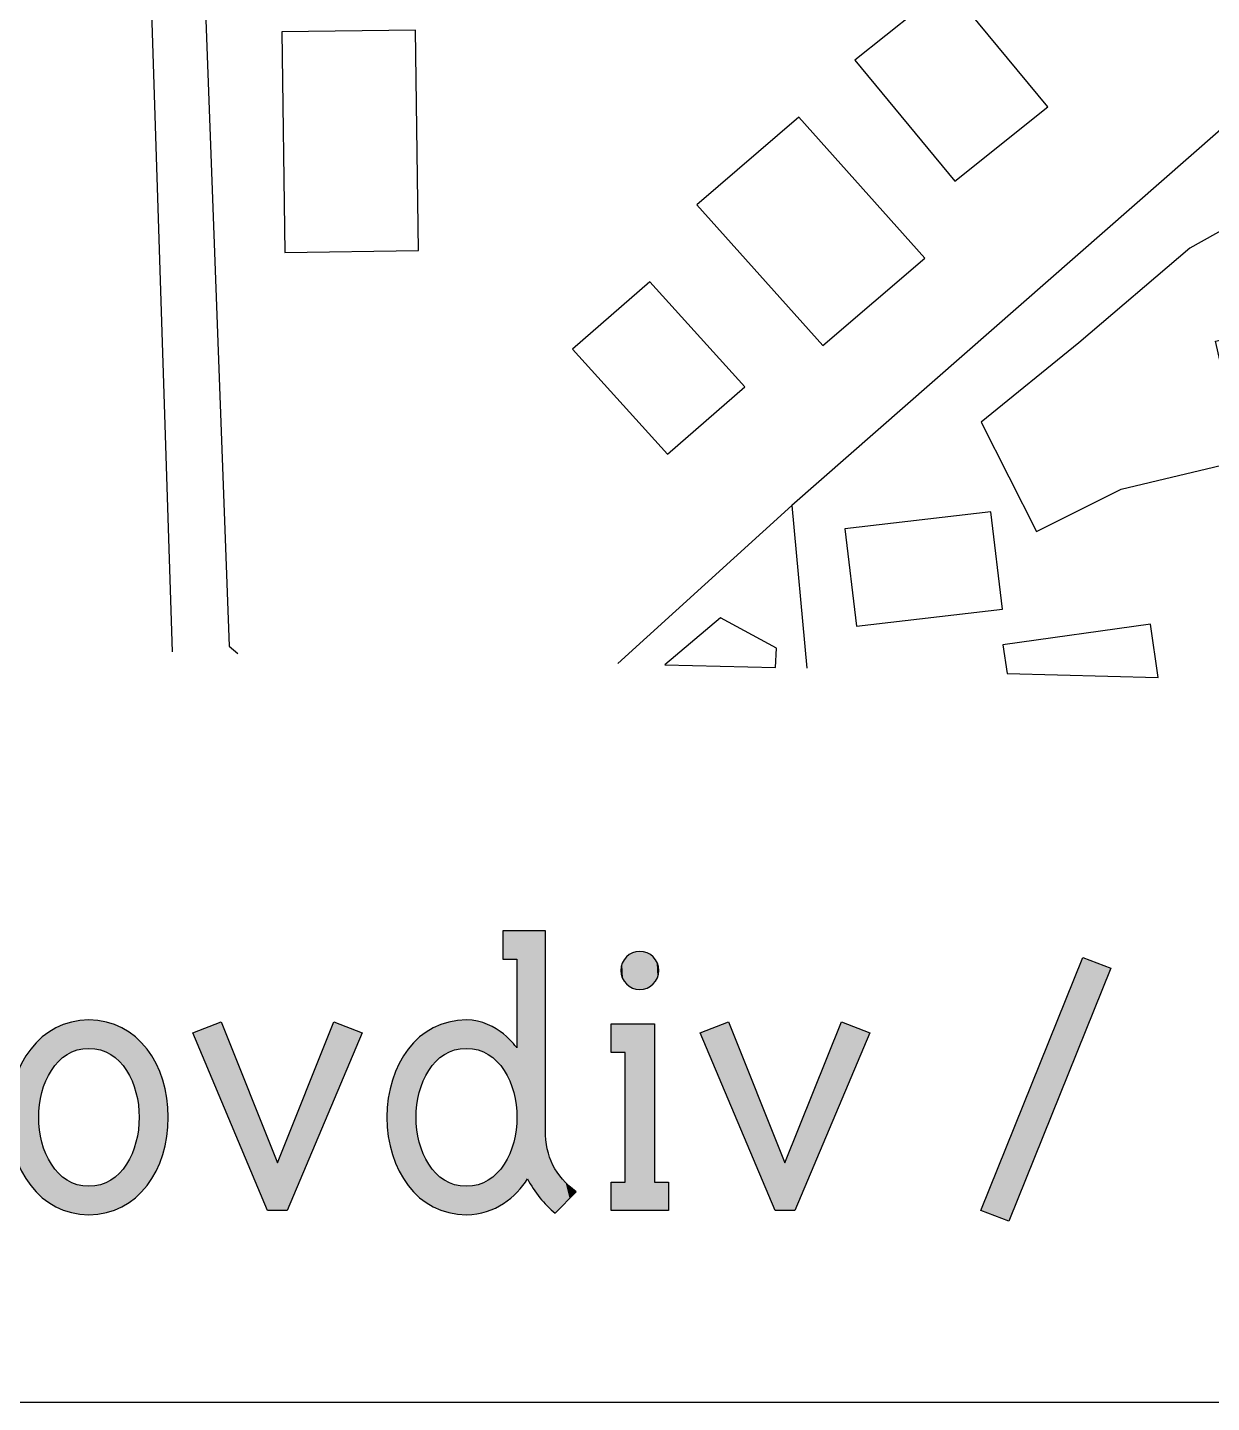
# Model space of a CAD drawing. Extents: x -255 to 680, y -360 to 140.
# Drawn here: x 352.7 to 441.6, y -359.9 to -256.6 of the extents above; entities that cross this region are included whole.
import ezdxf

# ---------------------------------------------------------------- set-up
doc = ezdxf.new("R2010")
doc.units = 0
doc.layers.add('CALQUE_1', color=7, linetype='CONTINUOUS')

# ---------------------------------------------------------------- blocks, each defined once
blk = doc.blocks.new('*U11')
at = {"layer": 'CALQUE_1', "color": 7}
for points in [[(355.62, -333.72), (355.34, -331.47), (355.62, -331.38)], [(355.95, -333.55), (355.62, -331.38), (355.95, -331.28)], [(355.62, -333.72), (355.62, -331.38), (355.95, -333.55)], [(355.95, -333.55), (355.95, -331.28), (355.99, -333.52)], [(355.99, -333.52), (355.95, -331.28), (355.99, -331.28)], [(356.38, -333.38), (355.99, -331.28), (356.38, -331.2)], [(355.99, -333.52), (355.99, -331.28), (356.38, -333.38)], [(356.59, -333.34), (356.38, -331.2), (356.59, -331.17)], [(356.38, -333.38), (356.38, -331.2), (356.59, -333.34)], [(356.81, -333.29), (356.59, -331.17), (356.81, -331.16)], [(356.59, -333.34), (356.59, -331.17), (356.81, -333.29)], [(357.26, -333.26), (356.81, -331.16), (357.26, -331.13)], [(356.81, -333.29), (356.81, -331.16), (357.26, -333.26)], [(357.26, -333.26), (357.26, -331.13), (357.72, -333.29)], [(357.72, -333.29), (357.26, -331.13), (357.72, -331.16)], [(357.72, -333.29), (357.72, -331.16), (357.94, -333.34)], [(357.94, -333.34), (357.72, -331.16), (357.94, -331.17)], [(357.94, -333.34), (357.94, -331.17), (358.14, -333.38)], [(358.14, -333.38), (357.94, -331.17), (358.14, -331.2)], [(358.14, -333.38), (358.14, -331.2), (358.54, -333.52)], [(358.54, -333.52), (358.14, -331.2), (358.54, -331.28)], [(358.54, -333.52), (358.54, -331.28), (358.58, -333.55)], [(358.58, -333.55), (358.54, -331.28), (358.58, -331.28)], [(358.58, -333.55), (358.58, -331.28), (358.91, -333.72)], [(358.91, -333.72), (358.58, -331.28), (358.91, -331.38)], [(358.91, -333.72), (358.91, -331.38), (359.18, -333.91)], [(359.18, -333.91), (358.91, -331.38), (359.18, -331.47)], [(353.73, -336.58), (353.55, -332.6), (353.73, -332.43)], [(353.76, -336.49), (353.73, -332.43), (353.76, -332.41)], [(353.73, -336.58), (353.73, -332.43), (353.76, -336.49)], [(354.02, -335.7), (353.76, -332.41), (354.02, -332.2)], [(353.76, -336.49), (353.76, -332.41), (354.02, -335.7)], [(354.25, -335.28), (354.02, -332.2), (354.25, -332.03)], [(354.02, -335.7), (354.02, -332.2), (354.25, -335.28)], [(354.44, -334.91), (354.25, -332.03), (354.44, -331.92)], [(354.25, -335.28), (354.25, -332.03), (354.44, -334.91)], [(354.69, -334.56), (354.44, -331.92), (354.69, -331.77)], [(354.44, -334.91), (354.44, -331.92), (354.69, -334.56)], [(354.78, -334.46), (354.69, -331.77), (354.78, -331.72)], [(354.69, -334.56), (354.69, -331.77), (354.78, -334.46)], [(354.97, -334.24), (354.78, -331.72), (354.97, -331.63)], [(354.78, -334.46), (354.78, -331.72), (354.97, -334.24)], [(355.28, -333.96), (354.97, -331.63), (355.28, -331.5)], [(354.97, -334.24), (354.97, -331.63), (355.28, -333.96)], [(355.34, -333.91), (355.28, -331.5), (355.34, -331.47)], [(355.28, -333.96), (355.28, -331.5), (355.34, -333.91)], [(355.34, -333.91), (355.34, -331.47), (355.62, -333.72)], [(359.18, -333.91), (359.18, -331.47), (359.25, -333.96)], [(359.25, -333.96), (359.18, -331.47), (359.25, -331.5)], [(359.25, -333.96), (359.25, -331.5), (359.56, -334.24)], [(359.56, -334.24), (359.25, -331.5), (359.56, -331.63)], [(359.56, -334.24), (359.56, -331.63), (359.75, -334.46)], [(359.75, -334.46), (359.56, -331.63), (359.75, -331.72)], [(359.75, -334.46), (359.75, -331.72), (359.84, -334.56)], [(359.84, -334.56), (359.75, -331.72), (359.84, -331.77)], [(359.84, -334.56), (359.84, -331.77), (360.09, -334.91)], [(360.09, -334.91), (359.84, -331.77), (360.09, -331.92)], [(360.09, -334.91), (360.09, -331.92), (360.28, -335.28)], [(360.28, -335.28), (360.09, -331.92), (360.28, -332.03)], [(360.28, -335.28), (360.28, -332.03), (360.5, -335.7)], [(360.5, -335.7), (360.28, -332.03), (360.5, -332.2)], [(360.5, -335.7), (360.5, -332.2), (360.77, -336.49)], [(360.77, -336.49), (360.5, -332.2), (360.77, -332.41)], [(360.77, -336.49), (360.77, -332.41), (360.8, -336.58)], [(360.8, -336.58), (360.77, -332.41), (360.8, -332.43)], [(360.8, -336.58), (360.8, -332.43), (360.98, -337.5)], [(360.98, -337.5), (360.8, -332.43), (360.98, -332.6)], [(352.9, -343.57), (352.53, -333.83), (352.9, -333.31)], [(353.3, -344.04), (352.9, -333.31), (353.3, -332.83)], [(352.9, -343.57), (352.9, -333.31), (353.3, -344.04)], [(353.49, -344.22), (353.3, -332.83), (353.49, -332.66)], [(353.3, -344.04), (353.3, -332.83), (353.49, -344.22)], [(353.55, -337.5), (353.49, -332.66), (353.55, -332.6)], [(353.49, -338.44), (353.49, -332.66), (353.55, -337.5)], [(353.55, -337.5), (353.55, -332.6), (353.73, -336.58)], [(360.98, -337.5), (360.98, -332.6), (361.04, -338.44)], [(361.04, -338.44), (360.98, -332.6), (361.04, -332.66)], [(361.04, -344.22), (361.04, -332.66), (361.22, -344.04)], [(361.22, -344.04), (361.04, -332.66), (361.22, -332.83)], [(361.22, -344.04), (361.22, -332.83), (361.63, -343.57)], [(361.63, -343.57), (361.22, -332.83), (361.63, -333.31)], [(361.63, -343.57), (361.63, -333.31), (362, -343.04)], [(362, -343.04), (361.63, -333.31), (362, -333.83)], [(352.21, -342.48), (351.71, -335.64), (352.21, -334.4)], [(352.53, -343.04), (352.21, -334.4), (352.53, -333.83)], [(352.21, -342.48), (352.21, -334.4), (352.53, -343.04)], [(352.53, -343.04), (352.53, -333.83), (352.9, -343.57)], [(362, -343.04), (362, -333.83), (362.32, -342.48)], [(362.32, -342.48), (362, -333.83), (362.32, -334.4)], [(362.32, -342.48), (362.32, -334.4), (362.82, -341.24)], [(362.82, -341.24), (362.32, -334.4), (362.82, -335.64)], [(351.71, -341.24), (351.4, -337), (351.71, -335.64)], [(351.71, -341.24), (351.71, -335.64), (352.21, -342.48)], [(362.82, -341.24), (362.82, -335.64), (363.13, -339.88)], [(363.13, -339.88), (362.82, -335.64), (363.13, -337)], [(351.4, -339.88), (351.29, -338.44), (351.4, -337)], [(351.4, -339.88), (351.4, -337), (351.71, -341.24)], [(363.13, -339.88), (363.13, -337), (363.23, -338.44)], [(353.49, -344.22), (353.49, -338.44), (353.55, -344.27)], [(353.55, -344.27), (353.49, -338.44), (353.55, -339.38)], [(361.04, -344.22), (360.98, -339.38), (361.04, -338.44)], [(353.55, -344.27), (353.55, -339.38), (353.73, -344.44)], [(353.73, -344.44), (353.55, -339.38), (353.73, -340.3)], [(360.98, -344.27), (360.8, -340.3), (360.98, -339.38)], [(360.98, -344.27), (360.98, -339.38), (361.04, -344.22)], [(353.73, -344.44), (353.73, -340.3), (353.76, -344.47)], [(353.76, -344.47), (353.73, -340.3), (353.76, -340.39)], [(353.76, -344.47), (353.76, -340.39), (354.02, -344.68)], [(354.02, -344.68), (353.76, -340.39), (354.02, -341.17)], [(360.77, -344.47), (360.5, -341.17), (360.77, -340.39)], [(360.8, -344.44), (360.77, -340.39), (360.8, -340.3)], [(360.77, -344.47), (360.77, -340.39), (360.8, -344.44)], [(360.8, -344.44), (360.8, -340.3), (360.98, -344.27)], [(354.02, -344.68), (354.02, -341.17), (354.25, -344.84)], [(354.25, -344.84), (354.02, -341.17), (354.25, -341.6)], [(354.25, -344.84), (354.25, -341.6), (354.44, -344.96)], [(354.44, -344.96), (354.25, -341.6), (354.44, -341.96)], [(360.28, -344.84), (360.09, -341.96), (360.28, -341.6)], [(360.5, -344.68), (360.28, -341.6), (360.5, -341.17)], [(360.28, -344.84), (360.28, -341.6), (360.5, -344.68)], [(360.5, -344.68), (360.5, -341.17), (360.77, -344.47)], [(354.44, -344.96), (354.44, -341.96), (354.69, -345.11)], [(354.69, -345.11), (354.44, -341.96), (354.69, -342.32)], [(354.69, -345.11), (354.69, -342.32), (354.78, -345.16)], [(354.78, -345.16), (354.69, -342.32), (354.78, -342.41)], [(354.78, -345.16), (354.78, -342.41), (354.97, -345.25)], [(354.97, -345.25), (354.78, -342.41), (354.97, -342.64)], [(354.97, -345.25), (354.97, -342.64), (355.28, -345.38)], [(355.28, -345.38), (354.97, -342.64), (355.28, -342.92)], [(359.56, -345.25), (359.25, -342.92), (359.56, -342.64)], [(359.75, -345.16), (359.56, -342.64), (359.75, -342.41)], [(359.56, -345.25), (359.56, -342.64), (359.75, -345.16)], [(359.84, -345.11), (359.75, -342.41), (359.84, -342.32)], [(359.75, -345.16), (359.75, -342.41), (359.84, -345.11)], [(360.09, -344.96), (359.84, -342.32), (360.09, -341.96)], [(359.84, -345.11), (359.84, -342.32), (360.09, -344.96)], [(360.09, -344.96), (360.09, -341.96), (360.28, -344.84)], [(355.28, -345.38), (355.28, -342.92), (355.34, -345.41)], [(355.34, -345.41), (355.28, -342.92), (355.34, -342.96)], [(355.34, -345.41), (355.34, -342.96), (355.62, -345.49)], [(355.62, -345.49), (355.34, -342.96), (355.62, -343.16)], [(355.62, -345.49), (355.62, -343.16), (355.95, -345.6)], [(355.95, -345.6), (355.62, -343.16), (355.95, -343.33)], [(355.95, -345.6), (355.95, -343.33), (355.99, -345.6)], [(355.99, -345.6), (355.95, -343.33), (355.99, -343.35)], [(355.99, -345.6), (355.99, -343.35), (356.38, -345.67)], [(356.38, -345.67), (355.99, -343.35), (356.38, -343.5)], [(356.38, -345.67), (356.38, -343.5), (356.59, -345.71)], [(356.59, -345.71), (356.38, -343.5), (356.59, -343.54)], [(356.59, -345.71), (356.59, -343.54), (356.81, -345.72)], [(356.81, -345.72), (356.59, -343.54), (356.81, -343.59)], [(356.81, -345.72), (356.81, -343.59), (357.26, -345.75)], [(357.26, -345.75), (356.81, -343.59), (357.26, -343.62)], [(357.72, -345.72), (357.26, -343.62), (357.72, -343.59)], [(357.26, -345.75), (357.26, -343.62), (357.72, -345.72)], [(357.94, -345.71), (357.72, -343.59), (357.94, -343.54)], [(357.72, -345.72), (357.72, -343.59), (357.94, -345.71)], [(358.14, -345.67), (357.94, -343.54), (358.14, -343.5)], [(357.94, -345.71), (357.94, -343.54), (358.14, -345.67)], [(358.54, -345.6), (358.14, -343.5), (358.54, -343.35)], [(358.14, -345.67), (358.14, -343.5), (358.54, -345.6)], [(358.58, -345.6), (358.54, -343.35), (358.58, -343.33)], [(358.54, -345.6), (358.54, -343.35), (358.58, -345.6)], [(358.91, -345.49), (358.58, -343.33), (358.91, -343.16)], [(358.58, -345.6), (358.58, -343.33), (358.91, -345.49)], [(359.18, -345.41), (358.91, -343.16), (359.18, -342.96)], [(358.91, -345.49), (358.91, -343.16), (359.18, -345.41)], [(359.25, -345.38), (359.18, -342.96), (359.25, -342.92)], [(359.18, -345.41), (359.18, -342.96), (359.25, -345.38)], [(359.25, -345.38), (359.25, -342.92), (359.56, -345.25)]]:
    blk.add_solid(points, dxfattribs=at)
blk = doc.blocks.new('*U12')
at = {"layer": 'CALQUE_1', "color": 7}
for points in [[(367.19, -337.15), (365.06, -332.1), (367.19, -331.28)], [(367.19, -337.15), (367.19, -331.28), (370.69, -345.44)], [(370.69, -345.44), (367.19, -331.28), (370.69, -340.02)], [(375.66, -337.15), (372.16, -340.03), (375.66, -331.28)], [(375.66, -337.15), (375.66, -331.28), (377.79, -332.1)], [(372.16, -345.44), (372.16, -340.03), (375.66, -337.15)], [(370.69, -345.44), (370.69, -340.02), (371.43, -345.44)], [(371.43, -345.44), (370.69, -340.02), (371.43, -341.85)], [(372.16, -345.44), (371.43, -341.85), (372.16, -340.03)], [(371.43, -345.44), (371.43, -341.85), (372.16, -345.44)]]:
    blk.add_solid(points, dxfattribs=at)
blk = doc.blocks.new('*U13')
at = {"layer": 'CALQUE_1', "color": 7}
for points in [[(388.36, -326.54), (388.36, -324.43), (388.4, -326.56)], [(388.4, -326.56), (388.36, -324.43), (388.4, -324.43)], [(388.4, -326.56), (388.4, -324.43), (388.44, -326.56)], [(388.44, -326.56), (388.4, -324.43), (388.44, -324.43)], [(388.44, -326.56), (388.44, -324.43), (388.46, -326.56)], [(388.46, -326.56), (388.44, -324.43), (388.46, -324.43)], [(388.46, -326.56), (388.46, -324.43), (388.65, -326.56)], [(388.65, -326.56), (388.46, -324.43), (388.65, -324.43)], [(388.65, -326.56), (388.65, -324.43), (388.69, -326.56)], [(388.69, -326.56), (388.65, -324.43), (388.69, -324.43)], [(388.69, -326.56), (388.69, -324.43), (388.85, -326.56)], [(388.85, -326.56), (388.69, -324.43), (388.85, -324.43)], [(388.85, -326.56), (388.85, -324.43), (388.88, -326.56)], [(388.88, -326.56), (388.85, -324.43), (388.88, -324.43)], [(388.88, -326.56), (388.88, -324.43), (388.89, -326.56)], [(388.89, -326.56), (388.88, -324.43), (388.89, -324.43)], [(388.89, -326.56), (388.89, -324.43), (389.18, -326.56)], [(389.18, -326.56), (388.89, -324.43), (389.18, -324.43)], [(389.18, -326.56), (389.18, -324.43), (389.28, -326.56)], [(389.28, -326.56), (389.18, -324.43), (389.28, -324.43)], [(389.28, -326.56), (389.28, -324.43), (389.36, -326.56)], [(389.36, -326.56), (389.28, -324.43), (389.36, -324.43)], [(389.36, -326.56), (389.36, -324.43), (389.37, -326.56)], [(389.37, -326.56), (389.36, -324.43), (389.37, -324.43)], [(389.37, -326.56), (389.37, -324.43), (389.38, -326.56)], [(389.38, -326.56), (389.37, -324.43), (389.38, -324.43)], [(389.38, -326.56), (389.38, -324.43), (389.39, -326.56)], [(389.39, -326.56), (389.38, -324.43), (389.39, -324.43)], [(389.39, -326.56), (389.39, -324.43), (389.42, -326.56)], [(389.42, -326.56), (389.39, -324.43), (389.42, -324.43)], [(389.42, -326.56), (389.42, -324.43), (389.42, -326.64)], [(389.42, -326.64), (389.42, -324.43), (389.42, -324.43)], [(389.42, -344.07), (389.42, -324.43), (389.44, -344.05)], [(389.44, -344.05), (389.42, -324.43), (389.44, -324.43)], [(389.44, -344.05), (389.44, -324.43), (390.05, -343.32)], [(390.05, -343.32), (389.44, -324.43), (390.05, -324.43)], [(390.05, -343.32), (390.05, -324.43), (390.18, -343.13)], [(390.18, -343.13), (390.05, -324.43), (390.18, -324.43)], [(390.18, -343.13), (390.18, -324.43), (390.23, -343.09)], [(390.23, -343.09), (390.18, -324.43), (390.23, -324.43)], [(390.23, -343.09), (390.23, -324.43), (390.26, -343.14)], [(390.26, -343.14), (390.23, -324.43), (390.26, -324.43)], [(390.26, -343.14), (390.26, -324.43), (390.27, -343.16)], [(390.27, -343.16), (390.26, -324.43), (390.27, -324.43)], [(390.27, -343.16), (390.27, -324.43), (390.42, -343.43)], [(390.42, -343.43), (390.27, -324.43), (390.42, -324.43)], [(390.42, -343.43), (390.42, -324.43), (391.06, -344.36)], [(391.06, -344.36), (390.42, -324.43), (391.06, -324.43)], [(391.06, -344.36), (391.06, -324.43), (391.14, -344.47)], [(391.14, -344.47), (391.06, -324.43), (391.14, -324.43)], [(391.14, -344.47), (391.14, -324.43), (391.35, -344.7)], [(391.35, -344.7), (391.14, -324.43), (391.35, -324.43)], [(391.35, -344.7), (391.35, -324.43), (391.52, -344.88)], [(391.52, -344.88), (391.35, -324.43), (391.52, -324.43)], [(391.52, -344.88), (391.52, -324.43), (391.56, -344.92)], [(391.56, -344.92), (391.52, -324.43), (391.56, -324.47)], [(383.97, -333.72), (383.7, -331.49), (383.97, -331.39)], [(384.3, -333.55), (383.97, -331.39), (384.3, -331.28)], [(383.97, -333.72), (383.97, -331.39), (384.3, -333.55)], [(384.3, -333.55), (384.3, -331.28), (384.34, -333.52)], [(384.34, -333.52), (384.3, -331.28), (384.34, -331.28)], [(384.62, -333.42), (384.34, -331.28), (384.62, -331.24)], [(384.34, -333.52), (384.34, -331.28), (384.62, -333.42)], [(384.74, -333.38), (384.62, -331.24), (384.74, -331.22)], [(384.62, -333.42), (384.62, -331.24), (384.74, -333.38)], [(385.16, -333.29), (384.74, -331.22), (385.16, -331.16)], [(384.74, -333.38), (384.74, -331.22), (385.16, -333.29)], [(385.28, -333.28), (385.16, -331.16), (385.28, -331.14)], [(385.16, -333.29), (385.16, -331.16), (385.28, -333.28)], [(385.62, -333.26), (385.28, -331.14), (385.62, -331.13)], [(385.28, -333.28), (385.28, -331.14), (385.62, -333.26)], [(385.62, -333.26), (385.62, -331.13), (385.73, -333.27)], [(385.73, -333.27), (385.62, -331.13), (385.73, -331.13)], [(385.73, -333.27), (385.73, -331.13), (386.05, -333.29)], [(386.05, -333.29), (385.73, -331.13), (386.05, -331.15)], [(386.05, -333.29), (386.05, -331.15), (386.07, -333.29)], [(386.07, -333.29), (386.05, -331.15), (386.07, -331.16)], [(386.07, -333.29), (386.07, -331.16), (386.5, -333.38)], [(386.5, -333.38), (386.07, -331.16), (386.5, -331.24)], [(386.5, -333.38), (386.5, -331.24), (386.66, -333.44)], [(386.66, -333.44), (386.5, -331.24), (386.66, -331.27)], [(386.66, -333.44), (386.66, -331.27), (386.77, -333.48)], [(386.77, -333.48), (386.66, -331.27), (386.77, -331.31)], [(386.77, -333.48), (386.77, -331.31), (386.9, -333.52)], [(386.9, -333.52), (386.77, -331.31), (386.9, -331.35)], [(386.9, -333.52), (386.9, -331.35), (387.21, -333.69)], [(387.21, -333.69), (386.9, -331.35), (387.21, -331.46)], [(382.08, -336.58), (381.9, -332.6), (382.08, -332.45)], [(382.11, -336.49), (382.08, -332.45), (382.11, -332.43)], [(382.08, -336.58), (382.08, -332.45), (382.11, -336.49)], [(382.38, -335.7), (382.11, -332.43), (382.38, -332.21)], [(382.11, -336.49), (382.11, -332.43), (382.38, -335.7)], [(382.6, -335.28), (382.38, -332.21), (382.6, -332.03)], [(382.38, -335.7), (382.38, -332.21), (382.6, -335.28)], [(382.79, -334.91), (382.6, -332.03), (382.79, -331.93)], [(382.6, -335.28), (382.6, -332.03), (382.79, -334.91)], [(382.86, -334.82), (382.79, -331.93), (382.86, -331.89)], [(382.79, -334.91), (382.79, -331.93), (382.86, -334.82)], [(383.04, -334.56), (382.86, -331.89), (383.04, -331.79)], [(382.86, -334.82), (382.86, -331.89), (383.04, -334.56)], [(383.33, -334.24), (383.04, -331.79), (383.33, -331.63)], [(383.04, -334.56), (383.04, -331.79), (383.33, -334.24)], [(383.41, -334.16), (383.33, -331.63), (383.41, -331.58)], [(383.33, -334.24), (383.33, -331.63), (383.41, -334.16)], [(383.63, -333.96), (383.41, -331.58), (383.63, -331.51)], [(383.41, -334.16), (383.41, -331.58), (383.63, -333.96)], [(383.7, -333.91), (383.63, -331.51), (383.7, -331.49)], [(383.63, -333.96), (383.63, -331.51), (383.7, -333.91)], [(383.7, -333.91), (383.7, -331.49), (383.97, -333.72)], [(387.21, -333.69), (387.21, -331.46), (387.27, -333.72)], [(387.27, -333.72), (387.21, -331.46), (387.27, -331.49)], [(387.27, -333.72), (387.27, -331.49), (387.61, -333.96)], [(387.61, -333.96), (387.27, -331.49), (387.61, -331.68)], [(387.61, -333.96), (387.61, -331.68), (387.8, -334.13)], [(387.8, -334.13), (387.61, -331.68), (387.8, -331.78)], [(387.8, -334.13), (387.8, -331.78), (387.92, -334.24)], [(387.92, -334.24), (387.8, -331.78), (387.92, -331.85)], [(387.92, -334.24), (387.92, -331.85), (388.15, -334.5)], [(388.15, -334.5), (387.92, -331.85), (388.15, -331.98)], [(388.15, -334.5), (388.15, -331.98), (388.2, -334.56)], [(388.2, -334.56), (388.15, -331.98), (388.2, -332.03)], [(388.2, -334.56), (388.2, -332.03), (388.36, -334.78)], [(388.36, -334.78), (388.2, -332.03), (388.36, -332.16)], [(388.36, -334.78), (388.36, -332.16), (388.4, -334.84)], [(388.4, -334.84), (388.36, -332.16), (388.4, -332.2)], [(388.4, -334.84), (388.4, -332.2), (388.44, -334.89)], [(388.44, -334.89), (388.4, -332.2), (388.44, -332.22)], [(388.44, -334.89), (388.44, -332.22), (388.46, -334.91)], [(388.46, -334.91), (388.44, -332.22), (388.46, -332.24)], [(388.46, -334.91), (388.46, -332.24), (388.65, -335.28)], [(388.65, -335.28), (388.46, -332.24), (388.65, -332.4)], [(388.65, -335.28), (388.65, -332.4), (388.69, -335.35)], [(388.69, -335.35), (388.65, -332.4), (388.69, -332.43)], [(388.69, -335.35), (388.69, -332.43), (388.85, -335.64)], [(388.85, -335.64), (388.69, -332.43), (388.85, -332.57)], [(381.25, -343.54), (380.89, -333.86), (381.25, -333.31)], [(381.45, -343.81), (381.25, -333.31), (381.45, -333.09)], [(381.25, -343.54), (381.25, -333.31), (381.45, -343.81)], [(381.84, -344.2), (381.45, -333.09), (381.84, -332.66)], [(381.45, -343.81), (381.45, -333.09), (381.84, -344.2)], [(381.88, -337.84), (381.84, -332.66), (381.88, -332.61)], [(381.84, -338.44), (381.84, -332.66), (381.88, -337.84)], [(381.9, -337.5), (381.88, -332.61), (381.9, -332.6)], [(381.88, -337.84), (381.88, -332.61), (381.9, -337.5)], [(381.9, -337.5), (381.9, -332.6), (382.08, -336.58)], [(388.85, -335.64), (388.85, -332.57), (388.88, -335.7)], [(388.88, -335.7), (388.85, -332.57), (388.88, -332.6)], [(388.88, -335.7), (388.88, -332.6), (388.89, -335.74)], [(388.89, -335.74), (388.88, -332.6), (388.89, -332.62)], [(388.89, -335.74), (388.89, -332.62), (389.18, -336.58)], [(389.18, -336.58), (388.89, -332.62), (389.18, -332.93)], [(389.18, -336.58), (389.18, -332.93), (389.28, -337.06)], [(389.28, -337.06), (389.18, -332.93), (389.28, -333.04)], [(389.28, -337.06), (389.28, -333.04), (389.36, -337.5)], [(389.36, -337.5), (389.28, -333.04), (389.36, -333.15)], [(389.36, -337.5), (389.36, -333.15), (389.37, -337.61)], [(389.37, -337.61), (389.36, -333.15), (389.37, -333.16)], [(389.37, -337.61), (389.37, -333.16), (389.38, -337.73)], [(389.38, -337.73), (389.37, -333.16), (389.38, -333.17)], [(389.38, -337.73), (389.38, -333.17), (389.39, -337.87)], [(389.39, -337.87), (389.38, -333.17), (389.39, -333.18)], [(389.39, -337.87), (389.39, -333.18), (389.42, -338.39)], [(389.42, -338.39), (389.39, -333.18), (389.42, -333.23)], [(389.42, -338.39), (389.42, -333.23), (389.42, -338.44)], [(389.42, -338.44), (389.42, -333.23), (389.42, -333.23)], [(380.72, -342.73), (380.42, -334.73), (380.72, -334.11)], [(380.89, -343.04), (380.72, -334.11), (380.89, -333.86)], [(380.72, -342.73), (380.72, -334.11), (380.89, -343.04)], [(380.89, -343.04), (380.89, -333.86), (381.25, -343.54)], [(380.29, -341.84), (380.06, -335.68), (380.29, -335)], [(380.42, -342.18), (380.29, -335), (380.42, -334.73)], [(380.29, -341.84), (380.29, -335), (380.42, -342.18)], [(380.42, -342.18), (380.42, -334.73), (380.72, -342.73)], [(379.97, -340.85), (379.81, -336.71), (379.97, -335.97)], [(380.06, -341.24), (379.97, -335.97), (380.06, -335.68)], [(379.97, -340.85), (379.97, -335.97), (380.06, -341.24)], [(380.06, -341.24), (380.06, -335.68), (380.29, -341.84)], [(379.75, -339.78), (379.67, -337.86), (379.75, -337)], [(379.81, -340.23), (379.75, -337), (379.81, -336.71)], [(379.75, -339.78), (379.75, -337), (379.81, -340.23)], [(379.81, -340.23), (379.81, -336.71), (379.97, -340.85)], [(379.67, -339.17), (379.65, -338.07), (379.67, -337.86)], [(379.67, -339.17), (379.67, -337.86), (379.75, -339.78)], [(381.84, -344.2), (381.84, -338.44), (381.88, -344.24)], [(381.88, -344.24), (381.84, -338.44), (381.88, -339.04)], [(389.42, -344.07), (389.39, -339.01), (389.42, -338.49)], [(389.42, -344.07), (389.42, -338.49), (389.42, -338.44)], [(389.42, -344.07), (389.42, -338.49), (389.42, -344.07)], [(381.88, -344.24), (381.88, -339.04), (381.9, -344.26)], [(381.9, -344.26), (381.88, -339.04), (381.9, -339.38)], [(381.9, -344.26), (381.9, -339.38), (382.08, -344.44)], [(382.08, -344.44), (381.9, -339.38), (382.08, -340.3)], [(389.36, -344.12), (389.28, -339.82), (389.36, -339.38)], [(389.37, -344.12), (389.36, -339.38), (389.37, -339.27)], [(389.36, -344.12), (389.36, -339.38), (389.37, -344.12)], [(389.38, -344.11), (389.37, -339.27), (389.38, -339.14)], [(389.37, -344.12), (389.37, -339.27), (389.38, -344.11)], [(389.39, -344.1), (389.38, -339.14), (389.39, -339.01)], [(389.38, -344.11), (389.38, -339.14), (389.39, -344.1)], [(389.39, -344.1), (389.39, -339.01), (389.42, -344.07)], [(391.56, -344.92), (391.56, -339.41), (391.56, -344.92)], [(391.56, -344.92), (391.56, -339.41), (391.56, -339.51)], [(391.56, -344.92), (391.56, -339.51), (391.57, -344.93)], [(391.57, -344.93), (391.56, -339.51), (391.57, -339.78)], [(382.08, -344.44), (382.08, -340.3), (382.11, -344.47)], [(382.11, -344.47), (382.08, -340.3), (382.11, -340.39)], [(382.11, -344.47), (382.11, -340.39), (382.38, -344.66)], [(382.38, -344.66), (382.11, -340.39), (382.38, -341.17)], [(389.18, -344.28), (388.89, -341.14), (389.18, -340.3)], [(389.28, -344.2), (389.18, -340.3), (389.28, -339.82)], [(389.18, -344.28), (389.18, -340.3), (389.28, -344.2)], [(389.28, -344.2), (389.28, -339.82), (389.36, -344.12)], [(391.57, -344.93), (391.57, -339.78), (391.7, -345.07)], [(391.7, -345.07), (391.57, -339.78), (391.7, -340.81)], [(382.38, -344.66), (382.38, -341.17), (382.6, -344.82)], [(382.6, -344.82), (382.38, -341.17), (382.6, -341.6)], [(382.6, -344.82), (382.6, -341.6), (382.79, -344.96)], [(382.79, -344.96), (382.6, -341.6), (382.79, -341.96)], [(388.65, -344.74), (388.46, -341.96), (388.65, -341.6)], [(388.69, -344.71), (388.65, -341.6), (388.69, -341.53)], [(388.65, -344.74), (388.65, -341.6), (388.69, -344.71)], [(388.85, -344.58), (388.69, -341.53), (388.85, -341.23)], [(388.69, -344.71), (388.69, -341.53), (388.85, -344.58)], [(388.88, -344.55), (388.85, -341.23), (388.88, -341.17)], [(388.85, -344.58), (388.85, -341.23), (388.88, -344.55)], [(388.89, -344.54), (388.88, -341.17), (388.89, -341.14)], [(388.88, -344.55), (388.88, -341.17), (388.89, -344.54)], [(388.89, -344.54), (388.89, -341.14), (389.18, -344.28)], [(391.7, -345.07), (391.7, -340.81), (391.98, -345.37)], [(391.98, -345.37), (391.7, -340.81), (391.98, -341.73)], [(391.98, -345.37), (391.98, -341.73), (391.99, -345.38)], [(391.99, -345.38), (391.98, -341.73), (391.99, -341.74)], [(391.99, -345.38), (391.99, -341.74), (392.21, -345.57)], [(392.21, -345.57), (391.99, -341.74), (392.21, -342.15)], [(382.79, -344.96), (382.79, -341.96), (382.86, -345.01)], [(382.86, -345.01), (382.79, -341.96), (382.86, -342.06)], [(382.86, -345.01), (382.86, -342.06), (383.04, -345.1)], [(383.04, -345.1), (382.86, -342.06), (383.04, -342.32)], [(383.04, -345.1), (383.04, -342.32), (383.33, -345.23)], [(383.33, -345.23), (383.04, -342.32), (383.33, -342.64)], [(383.33, -345.23), (383.33, -342.64), (383.41, -345.27)], [(383.41, -345.27), (383.33, -342.64), (383.41, -342.71)], [(383.41, -345.27), (383.41, -342.71), (383.63, -345.38)], [(383.63, -345.38), (383.41, -342.71), (383.63, -342.92)], [(387.8, -345.25), (387.61, -342.92), (387.8, -342.75)], [(387.92, -345.18), (387.8, -342.75), (387.92, -342.64)], [(387.8, -345.25), (387.8, -342.75), (387.92, -345.18)], [(388.15, -345.04), (387.92, -342.64), (388.15, -342.37)], [(387.92, -345.18), (387.92, -342.64), (388.15, -345.04)], [(388.2, -345.01), (388.15, -342.37), (388.2, -342.32)], [(388.15, -345.04), (388.15, -342.37), (388.2, -345.01)], [(388.36, -344.92), (388.2, -342.32), (388.36, -342.1)], [(388.2, -345.01), (388.2, -342.32), (388.36, -344.92)], [(388.4, -344.89), (388.36, -342.1), (388.4, -342.04)], [(388.36, -344.92), (388.36, -342.1), (388.4, -344.89)], [(388.44, -344.87), (388.4, -342.04), (388.44, -341.99)], [(388.4, -344.89), (388.4, -342.04), (388.44, -344.87)], [(388.46, -344.86), (388.44, -341.99), (388.46, -341.96)], [(388.44, -344.87), (388.44, -341.99), (388.46, -344.86)], [(388.46, -344.86), (388.46, -341.96), (388.65, -344.74)], [(392.21, -345.57), (392.21, -342.15), (392.29, -345.63)], [(392.29, -345.63), (392.21, -342.15), (392.29, -342.29)], [(392.29, -345.63), (392.29, -342.29), (392.3, -345.61)], [(392.3, -345.61), (392.29, -342.29), (392.3, -342.32)], [(392.3, -345.61), (392.3, -342.32), (392.44, -345.47)], [(392.44, -345.47), (392.3, -342.32), (392.44, -342.57)], [(392.44, -345.47), (392.44, -342.57), (392.53, -345.38)], [(392.53, -345.38), (392.44, -342.57), (392.53, -342.68)], [(392.53, -345.38), (392.53, -342.68), (393.07, -344.84)], [(393.07, -344.84), (392.53, -342.68), (393.07, -343.34)], [(383.63, -345.38), (383.63, -342.92), (383.7, -345.41)], [(383.7, -345.41), (383.63, -342.92), (383.7, -342.96)], [(383.7, -345.41), (383.7, -342.96), (383.97, -345.49)], [(383.97, -345.49), (383.7, -342.96), (383.97, -343.16)], [(383.97, -345.49), (383.97, -343.16), (384.3, -345.58)], [(384.3, -345.58), (383.97, -343.16), (384.3, -343.33)], [(384.3, -345.58), (384.3, -343.33), (384.34, -345.59)], [(384.34, -345.59), (384.3, -343.33), (384.34, -343.35)], [(384.34, -345.59), (384.34, -343.35), (384.62, -345.66)], [(384.62, -345.66), (384.34, -343.35), (384.62, -343.45)], [(384.62, -345.66), (384.62, -343.45), (384.74, -345.67)], [(384.74, -345.67), (384.62, -343.45), (384.74, -343.5)], [(384.74, -345.67), (384.74, -343.5), (385.16, -345.71)], [(385.16, -345.71), (384.74, -343.5), (385.16, -343.59)], [(385.16, -345.71), (385.16, -343.59), (385.28, -345.72)], [(385.28, -345.72), (385.16, -343.59), (385.28, -343.59)], [(385.28, -345.72), (385.28, -343.59), (385.62, -345.75)], [(385.62, -345.75), (385.28, -343.59), (385.62, -343.62)], [(385.73, -345.74), (385.62, -343.62), (385.73, -343.61)], [(385.62, -345.75), (385.62, -343.62), (385.73, -345.74)], [(386.05, -345.7), (385.73, -343.61), (386.05, -343.59)], [(385.73, -345.74), (385.73, -343.61), (386.05, -345.7)], [(386.05, -345.7), (386.05, -343.59), (386.07, -345.7)], [(386.07, -345.7), (386.05, -343.59), (386.07, -343.59)], [(386.5, -345.65), (386.07, -343.59), (386.5, -343.5)], [(386.07, -345.7), (386.07, -343.59), (386.5, -345.65)], [(386.66, -345.63), (386.5, -343.5), (386.66, -343.44)], [(386.5, -345.65), (386.5, -343.5), (386.66, -345.63)], [(386.77, -345.62), (386.66, -343.44), (386.77, -343.4)], [(386.66, -345.63), (386.66, -343.44), (386.77, -345.62)], [(386.9, -345.57), (386.77, -343.4), (386.9, -343.35)], [(386.77, -345.62), (386.77, -343.4), (386.9, -345.57)], [(387.21, -345.46), (386.9, -343.35), (387.21, -343.19)], [(386.9, -345.57), (386.9, -343.35), (387.21, -345.46)], [(387.27, -345.44), (387.21, -343.19), (387.27, -343.16)], [(387.21, -345.46), (387.21, -343.19), (387.27, -345.44)], [(387.61, -345.32), (387.27, -343.16), (387.61, -342.92)], [(387.27, -345.44), (387.27, -343.16), (387.61, -345.32)], [(387.61, -345.32), (387.61, -342.92), (387.8, -345.25)], [(393.07, -344.84), (393.07, -343.34), (393.37, -344.54)], [(393.37, -344.54), (393.07, -343.34), (393.37, -343.6)], [(393.37, -344.54), (393.37, -343.6), (393.73, -344.19)], [(393.73, -344.19), (393.37, -343.6), (393.73, -343.91)], [(393.73, -344.19), (393.73, -343.91), (393.83, -344.08)], [(393.83, -344.08), (393.73, -343.91), (393.83, -344.01)], [(393.83, -344.08), (393.83, -344.01), (393.87, -344.04)]]:
    blk.add_solid(points, dxfattribs=at)
blk = doc.blocks.new('*U14')
at = {"layer": 'CALQUE_1', "color": 7}
for points in [[(397.85, -328.6), (397.74, -326.31), (397.85, -326.23)], [(397.97, -328.67), (397.85, -326.23), (397.97, -326.15)], [(397.85, -328.6), (397.85, -326.23), (397.97, -328.67)], [(398.09, -328.73), (397.97, -326.15), (398.09, -326.09)], [(397.97, -328.67), (397.97, -326.15), (398.09, -328.73)], [(398.23, -328.78), (398.09, -326.09), (398.23, -326.05)], [(398.09, -328.73), (398.09, -326.09), (398.23, -328.78)], [(398.36, -328.82), (398.23, -326.05), (398.36, -326.01)], [(398.23, -328.78), (398.23, -326.05), (398.36, -328.82)], [(398.51, -328.84), (398.36, -326.01), (398.51, -325.99)], [(398.36, -328.82), (398.36, -326.01), (398.51, -328.84)], [(398.65, -328.84), (398.51, -325.99), (398.65, -325.98)], [(398.51, -328.84), (398.51, -325.99), (398.65, -328.84)], [(398.65, -328.84), (398.65, -325.98), (398.8, -328.84)], [(398.8, -328.84), (398.65, -325.98), (398.8, -325.99)], [(398.8, -328.84), (398.8, -325.99), (398.94, -328.82)], [(398.94, -328.82), (398.8, -325.99), (398.94, -326.01)], [(398.94, -328.82), (398.94, -326.01), (399.08, -328.78)], [(399.08, -328.78), (398.94, -326.01), (399.08, -326.05)], [(399.08, -328.78), (399.08, -326.05), (399.21, -328.73)], [(399.21, -328.73), (399.08, -326.05), (399.21, -326.09)], [(399.21, -328.73), (399.21, -326.09), (399.34, -328.67)], [(399.34, -328.67), (399.21, -326.09), (399.34, -326.15)], [(399.34, -328.67), (399.34, -326.15), (399.45, -328.6)], [(399.45, -328.6), (399.34, -326.15), (399.45, -326.23)], [(399.45, -328.6), (399.45, -326.23), (399.56, -328.52)], [(399.56, -328.52), (399.45, -326.23), (399.56, -326.31)], [(397.23, -327.56), (397.22, -327.41), (397.23, -327.27)], [(397.25, -327.7), (397.23, -327.27), (397.25, -327.12)], [(397.23, -327.56), (397.23, -327.27), (397.25, -327.7)], [(397.28, -327.84), (397.25, -327.12), (397.28, -326.99)], [(397.25, -327.7), (397.25, -327.12), (397.28, -327.84)], [(397.33, -327.97), (397.28, -326.99), (397.33, -326.86)], [(397.28, -327.84), (397.28, -326.99), (397.33, -327.97)], [(397.39, -328.1), (397.33, -326.86), (397.39, -326.73)], [(397.33, -327.97), (397.33, -326.86), (397.39, -328.1)], [(397.46, -328.21), (397.39, -326.73), (397.46, -326.61)], [(397.39, -328.1), (397.39, -326.73), (397.46, -328.21)], [(397.55, -328.32), (397.46, -326.61), (397.55, -326.5)], [(397.46, -328.21), (397.46, -326.61), (397.55, -328.32)], [(397.56, -328.33), (397.55, -326.5), (397.56, -326.49)], [(397.55, -328.32), (397.55, -326.5), (397.56, -328.33)], [(397.64, -328.43), (397.56, -326.49), (397.64, -326.4)], [(397.56, -328.33), (397.56, -326.49), (397.64, -328.43)], [(397.74, -328.52), (397.64, -326.4), (397.74, -326.31)], [(397.64, -328.43), (397.64, -326.4), (397.74, -328.52)], [(397.74, -328.52), (397.74, -326.31), (397.85, -328.6)], [(399.56, -328.52), (399.56, -326.31), (399.66, -328.43)], [(399.66, -328.43), (399.56, -326.31), (399.66, -326.4)], [(399.66, -328.43), (399.66, -326.4), (399.75, -328.33)], [(399.75, -328.33), (399.66, -326.4), (399.75, -326.49)], [(399.75, -328.33), (399.75, -326.49), (399.76, -328.32)], [(399.76, -328.32), (399.75, -326.49), (399.76, -326.5)], [(399.76, -328.32), (399.76, -326.5), (399.84, -328.21)], [(399.84, -328.21), (399.76, -326.5), (399.84, -326.61)], [(399.84, -328.21), (399.84, -326.61), (399.91, -328.1)], [(399.91, -328.1), (399.84, -326.61), (399.91, -326.73)], [(399.91, -328.1), (399.91, -326.73), (399.97, -327.97)], [(399.97, -327.97), (399.91, -326.73), (399.97, -326.86)], [(399.97, -327.97), (399.97, -326.86), (400.02, -327.84)], [(400.02, -327.84), (399.97, -326.86), (400.02, -326.99)], [(400.02, -327.84), (400.02, -326.99), (400.05, -327.7)], [(400.05, -327.7), (400.02, -326.99), (400.05, -327.12)], [(400.05, -327.7), (400.05, -327.12), (400.08, -327.56)], [(400.08, -327.56), (400.05, -327.12), (400.08, -327.27)], [(400.08, -327.56), (400.08, -327.27), (400.08, -327.41)], [(396.49, -333.57), (396.49, -331.43), (397.22, -333.57)], [(397.22, -333.57), (396.49, -331.43), (397.22, -331.43)], [(397.22, -333.57), (397.22, -331.43), (397.23, -333.57)], [(397.23, -333.57), (397.22, -331.43), (397.23, -331.43)], [(397.23, -333.57), (397.23, -331.43), (397.25, -333.57)], [(397.25, -333.57), (397.23, -331.43), (397.25, -331.43)], [(397.25, -333.57), (397.25, -331.43), (397.28, -333.57)], [(397.28, -333.57), (397.25, -331.43), (397.28, -331.43)], [(397.28, -333.57), (397.28, -331.43), (397.33, -333.57)], [(397.33, -333.57), (397.28, -331.43), (397.33, -331.43)], [(397.33, -333.57), (397.33, -331.43), (397.39, -333.57)], [(397.39, -333.57), (397.33, -331.43), (397.39, -331.43)], [(397.39, -333.57), (397.39, -331.43), (397.46, -333.57)], [(397.46, -333.57), (397.39, -331.43), (397.46, -331.43)], [(397.46, -333.57), (397.46, -331.43), (397.55, -333.57)], [(397.55, -333.57), (397.46, -331.43), (397.55, -331.43)], [(397.55, -333.57), (397.55, -331.43), (397.56, -333.57)], [(397.56, -333.57), (397.55, -331.43), (397.56, -331.43)], [(397.56, -345.44), (397.56, -331.43), (397.64, -345.44)], [(397.64, -345.44), (397.56, -331.43), (397.64, -331.43)], [(397.64, -345.44), (397.64, -331.43), (397.74, -345.44)], [(397.74, -345.44), (397.64, -331.43), (397.74, -331.43)], [(397.74, -345.44), (397.74, -331.43), (397.85, -345.44)], [(397.85, -345.44), (397.74, -331.43), (397.85, -331.43)], [(397.85, -345.44), (397.85, -331.43), (397.97, -345.44)], [(397.97, -345.44), (397.85, -331.43), (397.97, -331.43)], [(397.97, -345.44), (397.97, -331.43), (398.09, -345.44)], [(398.09, -345.44), (397.97, -331.43), (398.09, -331.43)], [(398.09, -345.44), (398.09, -331.43), (398.23, -345.44)], [(398.23, -345.44), (398.09, -331.43), (398.23, -331.43)], [(398.23, -345.44), (398.23, -331.43), (398.36, -345.44)], [(398.36, -345.44), (398.23, -331.43), (398.36, -331.43)], [(398.36, -345.44), (398.36, -331.43), (398.51, -345.44)], [(398.51, -345.44), (398.36, -331.43), (398.51, -331.43)], [(398.51, -345.44), (398.51, -331.43), (398.65, -345.44)], [(398.65, -345.44), (398.51, -331.43), (398.65, -331.43)], [(398.65, -345.44), (398.65, -331.43), (398.8, -345.44)], [(398.8, -345.44), (398.65, -331.43), (398.8, -331.43)], [(398.8, -345.44), (398.8, -331.43), (398.94, -345.44)], [(398.94, -345.44), (398.8, -331.43), (398.94, -331.43)], [(398.94, -345.44), (398.94, -331.43), (399.08, -345.44)], [(399.08, -345.44), (398.94, -331.43), (399.08, -331.43)], [(399.08, -345.44), (399.08, -331.43), (399.21, -345.44)], [(399.21, -345.44), (399.08, -331.43), (399.21, -331.43)], [(399.21, -345.44), (399.21, -331.43), (399.34, -345.44)], [(399.34, -345.44), (399.21, -331.43), (399.34, -331.43)], [(399.34, -345.44), (399.34, -331.43), (399.45, -345.44)], [(399.45, -345.44), (399.34, -331.43), (399.45, -331.43)], [(399.45, -345.44), (399.45, -331.43), (399.56, -345.44)], [(399.56, -345.44), (399.45, -331.43), (399.56, -331.43)], [(399.56, -345.44), (399.56, -331.43), (399.66, -345.44)], [(399.66, -345.44), (399.56, -331.43), (399.66, -331.43)], [(399.66, -345.44), (399.66, -331.43), (399.75, -345.44)], [(399.75, -345.44), (399.66, -331.43), (399.75, -331.43)], [(396.49, -345.44), (396.49, -343.31), (397.22, -345.44)], [(397.22, -345.44), (396.49, -343.31), (397.22, -343.31)], [(397.22, -345.44), (397.22, -343.31), (397.23, -345.44)], [(397.23, -345.44), (397.22, -343.31), (397.23, -343.31)], [(397.23, -345.44), (397.23, -343.31), (397.25, -345.44)], [(397.25, -345.44), (397.23, -343.31), (397.25, -343.31)], [(397.25, -345.44), (397.25, -343.31), (397.28, -345.44)], [(397.28, -345.44), (397.25, -343.31), (397.28, -343.31)], [(397.28, -345.44), (397.28, -343.31), (397.33, -345.44)], [(397.33, -345.44), (397.28, -343.31), (397.33, -343.31)], [(397.33, -345.44), (397.33, -343.31), (397.39, -345.44)], [(397.39, -345.44), (397.33, -343.31), (397.39, -343.31)], [(397.39, -345.44), (397.39, -343.31), (397.46, -345.44)], [(397.46, -345.44), (397.39, -343.31), (397.46, -343.31)], [(397.46, -345.44), (397.46, -343.31), (397.55, -345.44)], [(397.55, -345.44), (397.46, -343.31), (397.55, -343.31)], [(397.55, -345.44), (397.55, -343.31), (397.56, -345.44)], [(397.56, -345.44), (397.55, -343.31), (397.56, -343.31)], [(399.75, -345.44), (399.75, -343.31), (399.76, -345.44)], [(399.76, -345.44), (399.75, -343.31), (399.76, -343.31)], [(399.76, -345.44), (399.76, -343.31), (399.84, -345.44)], [(399.84, -345.44), (399.76, -343.31), (399.84, -343.31)], [(399.84, -345.44), (399.84, -343.31), (399.91, -345.44)], [(399.91, -345.44), (399.84, -343.31), (399.91, -343.31)], [(399.91, -345.44), (399.91, -343.31), (399.97, -345.44)], [(399.97, -345.44), (399.91, -343.31), (399.97, -343.31)], [(399.97, -345.44), (399.97, -343.31), (400.02, -345.44)], [(400.02, -345.44), (399.97, -343.31), (400.02, -343.31)], [(400.02, -345.44), (400.02, -343.31), (400.05, -345.44)], [(400.05, -345.44), (400.02, -343.31), (400.05, -343.31)], [(400.05, -345.44), (400.05, -343.31), (400.08, -345.44)], [(400.08, -345.44), (400.05, -343.31), (400.08, -343.31)], [(400.08, -345.44), (400.08, -343.31), (400.08, -345.44)], [(400.08, -345.44), (400.08, -343.31), (400.08, -343.31)], [(400.08, -345.44), (400.08, -343.31), (400.81, -345.44)], [(400.81, -345.44), (400.08, -343.31), (400.81, -343.31)]]:
    blk.add_solid(points, dxfattribs=at)
blk = doc.blocks.new('*U15')
at = {"layer": 'CALQUE_1', "color": 7}
for points in [[(405.32, -337.15), (403.19, -332.1), (405.32, -331.28)], [(405.32, -337.15), (405.32, -331.28), (408.82, -345.44)], [(408.82, -345.44), (405.32, -331.28), (408.82, -340.03)], [(413.79, -337.15), (410.29, -340.02), (413.79, -331.28)], [(413.79, -337.15), (413.79, -331.28), (415.92, -332.1)], [(410.29, -345.44), (410.29, -340.02), (413.79, -337.15)], [(408.82, -345.44), (408.82, -340.03), (409.55, -345.44)], [(409.55, -345.44), (408.82, -340.03), (409.55, -341.85)], [(410.29, -345.44), (409.55, -341.85), (410.29, -340.02)], [(409.55, -345.44), (409.55, -341.85), (410.29, -345.44)]]:
    blk.add_solid(points, dxfattribs=at)
blk = doc.blocks.new('*U16')
at = {"layer": 'CALQUE_1', "color": 7}
for points in [[(431.94, -332.43), (426.37, -340.24), (431.94, -326.44)], [(431.94, -332.43), (431.94, -326.44), (434.04, -327.23)], [(426.37, -346.24), (426.37, -340.24), (431.94, -332.43)], [(426.37, -346.24), (424.26, -345.44), (426.37, -340.24)]]:
    blk.add_solid(points, dxfattribs=at)
blk = doc.blocks.new('BLOCK_6')
at = {"layer": 'CALQUE_1'}
for points in [[(431.94, -326.44), (434.04, -327.23), (426.37, -346.24), (424.26, -345.44), (431.94, -326.44)], [(377.79, -332.1), (372.16, -345.44), (370.69, -345.44), (365.06, -332.1), (367.19, -331.28), (371.43, -341.85), (375.66, -331.28), (377.79, -332.1)], [(400.81, -343.31), (400.81, -345.44), (396.49, -345.44), (396.49, -343.31), (397.56, -343.31), (397.56, -333.57), (396.49, -333.57), (396.49, -331.43), (399.75, -331.43), (399.75, -343.31), (400.81, -343.31)], [(415.92, -332.1), (410.29, -345.44), (408.82, -345.44), (403.19, -332.1), (405.32, -331.28), (409.55, -341.85), (413.79, -331.28), (415.92, -332.1)]]:
    blk.add_lwpolyline(points, dxfattribs=at)
for points, knots in [([(393.87, -344.04), (393.87, -344.04), (392.29, -345.63), (392.29, -345.63), (391.47, -344.99), (390.73, -344.04), (390.22, -343.07), (389.36, -344.41), (387.78, -345.75), (385.62, -345.75), (381.93, -345.75), (379.65, -342.37), (379.65, -338.44), (379.65, -334.51), (381.93, -331.13), (385.62, -331.13), (387.99, -331.13), (389.42, -333.23), (389.42, -333.23), (389.42, -333.23), (389.42, -326.56), (389.42, -326.56), (389.42, -326.56), (388.36, -326.56), (388.36, -326.56), (388.36, -326.56), (388.36, -324.43), (388.36, -324.43), (388.36, -324.43), (391.56, -324.43), (391.56, -324.43), (391.56, -324.43), (391.56, -339.41), (391.56, -339.41), (391.56, -341.42), (392.29, -342.82), (393.87, -344.04)], [0, 0, 0, 0, 1, 1, 1, 2, 2, 2, 3, 3, 3, 4, 4, 4, 5, 5, 5, 6, 6, 6, 7, 7, 7, 8, 8, 8, 9, 9, 9, 10, 10, 10, 11, 11, 11, 12, 12, 12, 12]), ([(398.65, -328.84), (397.86, -328.84), (397.22, -328.21), (397.22, -327.41), (397.22, -326.62), (397.86, -325.98), (398.65, -325.98), (399.44, -325.98), (400.08, -326.62), (400.08, -327.41), (400.08, -328.21), (399.44, -328.84), (398.65, -328.84)], [0, 0, 0, 0, 1, 1, 1, 2, 2, 2, 3, 3, 3, 4, 4, 4, 4]), ([(363.23, -338.44), (363.23, -342.37), (360.95, -345.75), (357.26, -345.75), (353.58, -345.75), (351.29, -342.37), (351.29, -338.44), (351.29, -334.51), (353.58, -331.13), (357.26, -331.13), (360.95, -331.13), (363.23, -334.51), (363.23, -338.44)], [0, 0, 0, 0, 1, 1, 1, 2, 2, 2, 3, 3, 3, 4, 4, 4, 4]), ([(357.26, -343.62), (359.76, -343.62), (361.04, -340.94), (361.04, -338.44), (361.04, -335.94), (359.76, -333.26), (357.26, -333.26), (354.77, -333.26), (353.49, -335.94), (353.49, -338.44), (353.49, -340.94), (354.77, -343.62), (357.26, -343.62)], [0, 0, 0, 0, 1, 1, 1, 2, 2, 2, 3, 3, 3, 4, 4, 4, 4]), ([(381.84, -338.44), (381.84, -340.94), (383.12, -343.62), (385.62, -343.62), (388.11, -343.62), (389.42, -340.94), (389.42, -338.44), (389.42, -335.94), (388.11, -333.26), (385.62, -333.26), (383.12, -333.26), (381.84, -335.94), (381.84, -338.44)], [0, 0, 0, 0, 1, 1, 1, 2, 2, 2, 3, 3, 3, 4, 4, 4, 4])]:
    blk.add_open_spline(points, degree=3, knots=knots, dxfattribs=at)
at = {"layer": 'CALQUE_1', "color": 7}
for name in ['*U13', '*U14', '*U16', '*U11', '*U12', '*U15']:
    blk.add_blockref(name, (0, 0), dxfattribs=at)
blk = doc.blocks.new('BLOCK_5')
at = {"layer": 'CALQUE_1', "color": 7}
for points in [[(679.67, -359.85), (179.67, -359.85), (179.67, 140.15), (679.67, 140.15), (679.67, -359.85)], [(429.31, -262.55), (421.79, -253.47), (414.79, -259.05), (422.31, -268.13), (429.31, -262.55)], [(371.75, -256.92), (371.97, -273.49), (382.03, -273.36), (381.8, -256.81), (371.75, -256.92)], [(410.59, -263.33), (402.93, -269.91), (412.41, -280.49), (420.05, -273.92), (410.59, -263.33)], [(467.88, -279.46), (465.9, -279.91), (463.67, -273.29), (461.82, -267.88), (453.08, -270.77), (448.97, -268.13), (439.98, -273.17), (431.63, -280.28), (424.3, -286.23), (428.46, -294.44), (434.81, -291.28), (443.94, -289.09), (441.89, -280.15), (449.22, -278.56), (450.05, -283.58), (454.3, -301.21), (455.42, -305.87), (474.36, -306.36), (472.12, -297.08), (467.88, -279.46)], [(406.55, -283.59), (399.39, -275.7), (393.6, -280.76), (400.74, -288.64), (406.55, -283.59)], [(414.04, -294.26), (414.92, -301.55), (425.9, -300.27), (425.02, -292.98), (414.04, -294.26)], [(425.92, -302.97), (426.24, -305.11), (437.6, -305.41), (437.01, -301.4), (425.92, -302.97)]]:
    blk.add_lwpolyline(points, dxfattribs=at)
at = {"layer": 'CALQUE_1', "color": 234}
for points in [[(558.28, -130.06), (537.99, -147.24), (515.51, -174.72), (497.12, -186.63), (448.52, -210.5), (365.58, -247.38), (365.98, -254.01), (367.79, -303.05)], [(535.52, -229.49), (461.34, -247.55), (410.08, -292.49)], [(410.08, -292.49), (396.99, -304.35)], [(410.08, -292.49), (411.2, -304.72)], [(367.79, -303.05), (368.44, -303.61)]]:
    blk.add_lwpolyline(points, dxfattribs=at)
at = {"layer": 'CALQUE_1', "color": 204}
blk.add_lwpolyline([(363.55, -303.49), (361.68, -246.15), (361.64, -243.99)], dxfattribs=at)
at = {"layer": 'CALQUE_1', "color": 1}
blk.add_lwpolyline([(400.54, -304.45), (408.84, -304.66), (408.92, -303.2), (404.7, -300.94), (400.54, -304.45)], dxfattribs=at)
at = {"layer": 'CALQUE_1'}
blk.add_blockref('BLOCK_6', (0, 0), dxfattribs=at)

msp = doc.modelspace()

# ---------------------------------------------------------------- block references
at = {"layer": 'CALQUE_1'}
msp.add_blockref('BLOCK_5', (0, 0), dxfattribs=at)

doc.saveas('drawing.dxf')
